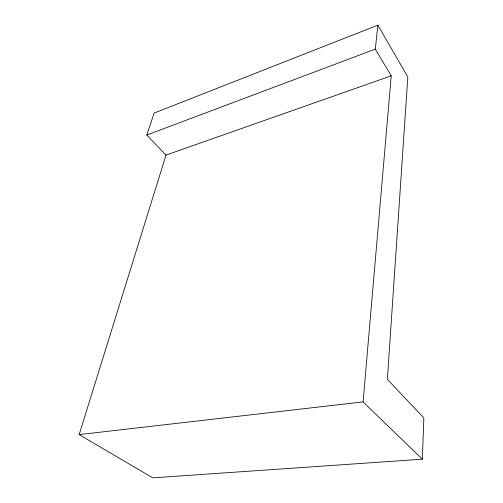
<?xml version="1.0" encoding="UTF-8"?>
<svg xmlns="http://www.w3.org/2000/svg" width="503" height="503" viewBox="0 0 503 503"><rect width="100%" height="100%" fill="white"/><g stroke="black" fill="none" stroke-linecap="round" stroke-linejoin="round"><path stroke-width="0.75" d="M422.363 459.195L423.853 417.949L387.373 379.344L407.832 77.003L377.872 25.15L154.207 113.043L146.788 135.03L166.009 155.1L79.147 434.598L152.755 477.85L422.363 459.195L363.084 401.897L79.147 434.598M363.084 401.897L391.233 75.827L375.295 49.124L377.872 25.15M146.788 135.03L375.295 49.124M166.009 155.1L391.233 75.827"/></g></svg>
